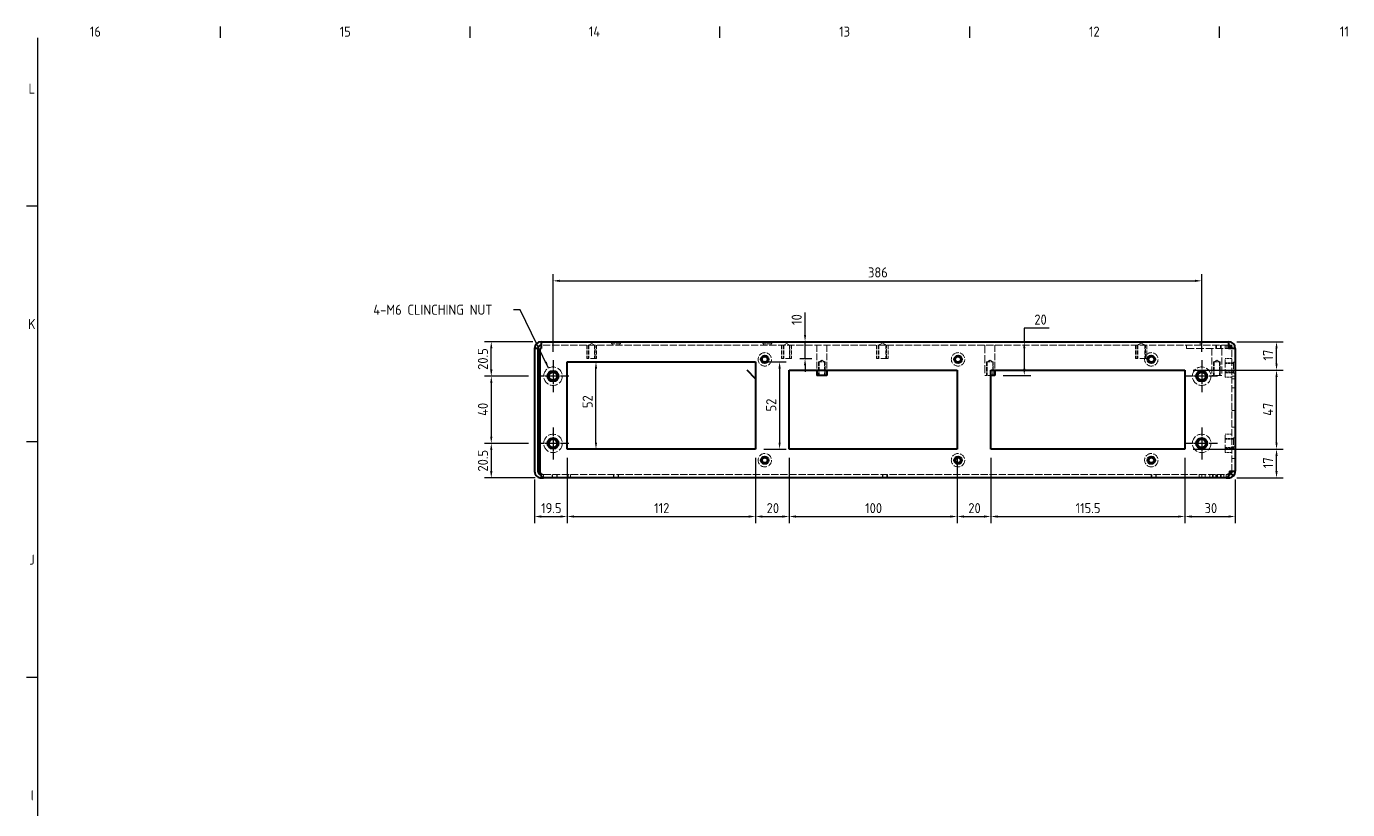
# Model space of a CAD drawing. Header units: millimetres. Extents: x 0 to 2378, y 0 to 1682.
# Drawn here: x 33 to 819, y 1183 to 1649 of the extents above; entities that cross this region are included whole.
import ezdxf

# ---------------------------------------------------------------- set-up
doc = ezdxf.new("R2010")
doc.units = ezdxf.units.MM
doc.header["$LTSCALE"] = 2
doc.linetypes.add('CHAIN', pattern=[0.3543, 0.2362, -0.0295, 0.0591, -0.0295])
doc.linetypes.add('DASHED', pattern=[0.2067, 0.1654, -0.0413])
doc.layers.get('0').update_dxf_attribs({"color": 3, "lineweight": 25})
for name, color, linetype, lineweight in [('가려진 것(ISO)', 2, 'DASHED', 18), ('가시적인 것(ISO)', 3, 'Continuous', 40), ('가시적인 좁은 것(ISO)', 3, 'Continuous', 35), ('경계(ISO)', 7, 'Continuous', 25), ('기호(ISO)', 5, 'Continuous', 25), ('중심 표식(ISO)', 1, 'Continuous', 25), ('치수(ISO)', 2, 'Continuous', 25)]:
    doc.layers.add(name, color=color, linetype=linetype, lineweight=lineweight)
doc.styles.add('문자 텍스트_PSTEK_POSCO', font='isocp.shx')
doc.styles.add('치수 텍스트_PSTEK_POSCO', font='isocp.shx')
doc.dimstyles.new('치수_PSTEK_POSCO', dxfattribs={"dimscale": 2, "dimtxt": 3, "dimasz": 2, "dimexe": 2, "dimexo": 2.5, "dimgap": 1, "dimtad": 1, "dimrnd": 1e-08, "dimdsep": 46, "dimtxsty": '치수 텍스트_PSTEK_POSCO', "dimcen": 0.09, "dimdle": 10, "dimclrd": 7, "dimclre": 7, "dimclrt": 2, "dimadec": 1, "dimazin": 2, "dimtfac": 1, "dimtmove": 0, "dimatfit": 3, "dimfxl": 0, "dimtolj": 1, "dimlwd": -1, "dimlwe": -1, "dimarcsym": 0})
doc.dimstyles.new('치수_PSTEK_POSCO$7', dxfattribs={"dimscale": 2, "dimtxt": 3, "dimasz": 2, "dimexe": 2, "dimexo": 2.5, "dimgap": 1, "dimtad": 1, "dimrnd": 1e-08, "dimdsep": 46, "dimtxsty": '치수 텍스트_PSTEK_POSCO', "dimcen": 0.09, "dimdle": 10, "dimclrd": 7, "dimclre": 7, "dimclrt": 2, "dimadec": 1, "dimazin": 2, "dimtfac": 1, "dimtmove": 0, "dimatfit": 3, "dimfxl": 0, "dimtolj": 1, "dimlwd": -1, "dimlwe": -1, "dimarcsym": 0})

# ---------------------------------------------------------------- blocks, each defined once
blk = doc.blocks.new('경계 Default Border')
at = {"layer": '경계(ISO)'}
for p, q in [((74.31, 821), (74.31, 824.4)), ((148.63, 821), (148.63, 824.4)), ((222.94, 821), (222.94, 824.4)), ((297.25, 821), (297.25, 824.4)), ((371.56, 821), (371.56, 824.4)), ((20, 770.92), (16.6, 770.92)), ((20, 700.83), (16.6, 700.83)), ((20, 630.75), (16.6, 630.75))]:
    blk.add_line(p, q, dxfattribs=at)
at = {"layer": '경계(ISO)', "flags": 128}
blk.add_lwpolyline([(20, 20), (20, 821)], dxfattribs=at)
at = {"layer": '경계(ISO)', "color": 2, "char_height": 3, "attachment_point": 7, "style": '문자 텍스트_PSTEK_POSCO'}
for s, insert in [('16', (35.47, 821.37)), ('15', (109.79, 821.37)), ('14', (183.93, 821.4)), ('13', (258.41, 821.37)), ('12', (332.72, 821.37)), ('11', (407.37, 821.4)), ('L', (17.24, 804.43)), ('K', (17.08, 734.36)), ('J', (17.43, 664.26)), ('I', (17.91, 594.21))]:
    blk.add_mtext(s, dxfattribs=dict(at, insert=insert))
blk = doc.blocks.new('*D62')
at = {"layer": 'Defpoints', "color": 0}
for p in [(732.56, 1497.45), (346.56, 1450.23), (732.56, 1450.23)]:
    blk.add_point(p, dxfattribs=at)
at = {"layer": '치수(ISO)', "color": 7}
for p, q in [((346.56, 1455.23), (346.56, 1501.45)), ((350.56, 1497.45), (728.56, 1497.45)), ((732.56, 1455.23), (732.56, 1501.45))]:
    blk.add_line(p, q, dxfattribs=at)
for points in [[(350.56, 1498.12), (350.56, 1496.78), (346.56, 1497.45)], [(728.56, 1498.12), (728.56, 1496.78), (732.56, 1497.45)]]:
    blk.add_solid(points, dxfattribs=at)
at = {"layer": '치수(ISO)', "color": 2, "insert": (534.01, 1502.45), "char_height": 6, "attachment_point": 4, "style": '치수 텍스트_PSTEK_POSCO'}
blk.add_mtext('\\A1;386', dxfattribs=at)
blk = doc.blocks.new('*D63')
at = {"layer": 'Defpoints', "color": 0}
for p in [(337.06, 1440.73), (309.82, 1400.73), (337.06, 1400.73)]:
    blk.add_point(p, dxfattribs=at)
at = {"layer": '치수(ISO)', "color": 7}
for p, q in [((332.06, 1440.73), (305.82, 1440.73)), ((309.82, 1436.73), (309.82, 1404.73)), ((332.06, 1400.73), (305.82, 1400.73))]:
    blk.add_line(p, q, dxfattribs=at)
for points in [[(309.15, 1436.73), (310.49, 1436.73), (309.82, 1440.73)], [(309.15, 1404.73), (310.49, 1404.73), (309.82, 1400.73)]]:
    blk.add_solid(points, dxfattribs=at)
at = {"layer": '치수(ISO)', "color": 2, "insert": (304.82, 1417.13), "char_height": 6, "attachment_point": 4, "rotation": 90, "style": '치수 텍스트_PSTEK_POSCO'}
blk.add_mtext('\\A1;40', dxfattribs=at)
blk = doc.blocks.new('*D64')
at = {"layer": 'Defpoints', "color": 0}
for p in [(309.82, 1461.23), (339.56, 1461.23), (337.06, 1440.73)]:
    blk.add_point(p, dxfattribs=at)
at = {"layer": '치수(ISO)', "color": 7}
for p, q in [((334.56, 1461.23), (305.82, 1461.23)), ((309.82, 1444.73), (309.82, 1457.23)), ((332.06, 1440.73), (305.82, 1440.73))]:
    blk.add_line(p, q, dxfattribs=at)
for points in [[(309.15, 1457.23), (310.49, 1457.23), (309.82, 1461.23)], [(309.15, 1444.73), (310.49, 1444.73), (309.82, 1440.73)]]:
    blk.add_solid(points, dxfattribs=at)
at = {"layer": '치수(ISO)', "color": 2, "insert": (304.82, 1444.48), "char_height": 6, "attachment_point": 4, "rotation": 90, "style": '치수 텍스트_PSTEK_POSCO'}
blk.add_mtext('\\A1;20.5', dxfattribs=at)
blk = doc.blocks.new('*D65')
at = {"layer": 'Defpoints', "color": 0}
for p in [(337.06, 1400.73), (309.82, 1380.23), (340.98, 1380.23)]:
    blk.add_point(p, dxfattribs=at)
at = {"layer": '치수(ISO)', "color": 7}
for p, q in [((332.06, 1400.73), (305.82, 1400.73)), ((309.82, 1396.73), (309.82, 1384.23)), ((335.98, 1380.23), (305.82, 1380.23))]:
    blk.add_line(p, q, dxfattribs=at)
for points in [[(309.15, 1396.73), (310.49, 1396.73), (309.82, 1400.73)], [(309.15, 1384.23), (310.49, 1384.23), (309.82, 1380.23)]]:
    blk.add_solid(points, dxfattribs=at)
at = {"layer": '치수(ISO)', "color": 2, "insert": (304.82, 1383.98), "char_height": 6, "attachment_point": 4, "rotation": 90, "style": '치수 텍스트_PSTEK_POSCO'}
blk.add_mtext('\\A1;20.5', dxfattribs=at)
blk = doc.blocks.new('*D121')
at = {"layer": 'Defpoints', "color": 0}
for p in [(355.06, 1449.23), (372.12, 1449.23), (355.06, 1397.23)]:
    blk.add_point(p, dxfattribs=at)
at = {"layer": '치수(ISO)', "color": 7}
blk.add_line((372.12, 1401.23), (372.12, 1445.23), dxfattribs=at)
for points in [[(371.45, 1445.23), (372.78, 1445.23), (372.12, 1449.23)], [(371.45, 1401.23), (372.78, 1401.23), (372.12, 1397.23)]]:
    blk.add_solid(points, dxfattribs=at)
at = {"layer": '치수(ISO)', "color": 2, "insert": (367.12, 1421.75), "char_height": 6, "attachment_point": 4, "rotation": 90, "style": '치수 텍스트_PSTEK_POSCO'}
blk.add_mtext('\\A1;52', dxfattribs=at)
blk = doc.blocks.new('*D122')
at = {"layer": 'Defpoints', "color": 0}
for p in [(638.09, 1461.23), (609.51, 1441.23), (626.98, 1441.23)]:
    blk.add_point(p, dxfattribs=at)
at = {"layer": '치수(ISO)', "color": 7}
for p, q in [((641.74, 1469.39), (626.98, 1469.39)), ((626.98, 1469.39), (626.98, 1461.23)), ((626.98, 1457.23), (626.98, 1445.23)), ((614.51, 1441.23), (630.98, 1441.23))]:
    blk.add_line(p, q, dxfattribs=at)
for points in [[(626.31, 1457.23), (627.65, 1457.23), (626.98, 1461.23)], [(626.31, 1445.23), (627.65, 1445.23), (626.98, 1441.23)]]:
    blk.add_solid(points, dxfattribs=at)
at = {"layer": '치수(ISO)', "color": 2, "insert": (632.98, 1474.39), "char_height": 6, "attachment_point": 4, "style": '치수 텍스트_PSTEK_POSCO'}
blk.add_mtext('\\A1;20', dxfattribs=at)
blk = doc.blocks.new('*D123')
at = {"layer": 'Defpoints', "color": 0}
for p in [(496.54, 1461.23), (501.01, 1461.23), (488.51, 1451.23)]:
    blk.add_point(p, dxfattribs=at)
at = {"layer": '치수(ISO)', "color": 7}
for p, q in [((496.54, 1465.23), (496.54, 1478.64)), ((496.54, 1451.23), (496.54, 1461.23)), ((493.51, 1451.23), (500.54, 1451.23)), ((496.54, 1447.23), (496.54, 1443.23))]:
    blk.add_line(p, q, dxfattribs=at)
for points in [[(495.87, 1465.23), (497.2, 1465.23), (496.54, 1461.23)], [(495.87, 1447.23), (497.2, 1447.23), (496.54, 1451.23)]]:
    blk.add_solid(points, dxfattribs=at)
at = {"layer": '치수(ISO)', "color": 2, "insert": (491.54, 1471.23), "char_height": 6, "attachment_point": 4, "rotation": 90, "style": '치수 텍스트_PSTEK_POSCO'}
blk.add_mtext('\\A1;10', dxfattribs=at)
blk = doc.blocks.new('*D156')
at = {"layer": 'Defpoints', "color": 0}
for p in [(467.06, 1449.23), (467.06, 1397.23), (481.38, 1397.23)]:
    blk.add_point(p, dxfattribs=at)
at = {"layer": '치수(ISO)', "color": 7}
for p, q in [((472.06, 1449.23), (485.38, 1449.23)), ((481.38, 1445.23), (481.38, 1401.23)), ((472.06, 1397.23), (485.38, 1397.23))]:
    blk.add_line(p, q, dxfattribs=at)
for points in [[(480.71, 1445.23), (482.04, 1445.23), (481.38, 1449.23)], [(480.71, 1401.23), (482.04, 1401.23), (481.38, 1397.23)]]:
    blk.add_solid(points, dxfattribs=at)
at = {"layer": '치수(ISO)', "color": 2, "insert": (476.38, 1419.75), "char_height": 6, "attachment_point": 4, "rotation": 90, "style": '치수 텍스트_PSTEK_POSCO'}
blk.add_mtext('\\A1;52', dxfattribs=at)
blk = doc.blocks.new('*D157')
at = {"layer": 'Defpoints', "color": 0}
for p in [(355.06, 1397.23), (335.56, 1384.23), (355.06, 1357.23)]:
    blk.add_point(p, dxfattribs=at)
at = {"layer": '치수(ISO)', "color": 7}
for p, q in [((355.06, 1392.23), (355.06, 1353.23)), ((335.56, 1379.23), (335.56, 1353.23)), ((339.56, 1357.23), (351.06, 1357.23))]:
    blk.add_line(p, q, dxfattribs=at)
for points in [[(339.56, 1357.9), (339.56, 1356.57), (335.56, 1357.23)], [(351.06, 1357.9), (351.06, 1356.57), (355.06, 1357.23)]]:
    blk.add_solid(points, dxfattribs=at)
at = {"layer": '치수(ISO)', "color": 2, "insert": (339.46, 1362.23), "char_height": 6, "attachment_point": 4, "style": '치수 텍스트_PSTEK_POSCO'}
blk.add_mtext('\\A1;19.5', dxfattribs=at)
blk = doc.blocks.new('*D158')
at = {"layer": 'Defpoints', "color": 0}
for p in [(355.06, 1397.23), (467.06, 1397.23), (467.06, 1357.23)]:
    blk.add_point(p, dxfattribs=at)
at = {"layer": '치수(ISO)', "color": 7}
for p, q in [((355.06, 1392.23), (355.06, 1353.23)), ((467.06, 1392.23), (467.06, 1353.23)), ((359.06, 1357.23), (463.06, 1357.23))]:
    blk.add_line(p, q, dxfattribs=at)
for points in [[(359.06, 1357.9), (359.06, 1356.57), (355.06, 1357.23)], [(463.06, 1357.9), (463.06, 1356.57), (467.06, 1357.23)]]:
    blk.add_solid(points, dxfattribs=at)
at = {"layer": '치수(ISO)', "color": 2, "insert": (406.7, 1362.23), "char_height": 6, "attachment_point": 4, "style": '치수 텍스트_PSTEK_POSCO'}
blk.add_mtext('\\A1;112', dxfattribs=at)
blk = doc.blocks.new('*D159')
at = {"layer": 'Defpoints', "color": 0}
for p in [(467.06, 1397.23), (487.06, 1397.23), (487.06, 1357.23)]:
    blk.add_point(p, dxfattribs=at)
at = {"layer": '치수(ISO)', "color": 7}
for p, q in [((467.06, 1392.23), (467.06, 1353.23)), ((487.06, 1392.23), (487.06, 1353.23)), ((471.06, 1357.23), (483.06, 1357.23))]:
    blk.add_line(p, q, dxfattribs=at)
for points in [[(471.06, 1357.9), (471.06, 1356.57), (467.06, 1357.23)], [(483.06, 1357.9), (483.06, 1356.57), (487.06, 1357.23)]]:
    blk.add_solid(points, dxfattribs=at)
at = {"layer": '치수(ISO)', "color": 2, "insert": (473.7, 1362.23), "char_height": 6, "attachment_point": 4, "style": '치수 텍스트_PSTEK_POSCO'}
blk.add_mtext('\\A1;20', dxfattribs=at)
blk = doc.blocks.new('*D160')
at = {"layer": 'Defpoints', "color": 0}
for p in [(487.06, 1397.23), (587.06, 1397.23), (587.06, 1357.23)]:
    blk.add_point(p, dxfattribs=at)
at = {"layer": '치수(ISO)', "color": 7}
for p, q in [((487.06, 1392.23), (487.06, 1353.23)), ((587.06, 1392.23), (587.06, 1353.23)), ((491.06, 1357.23), (583.06, 1357.23))]:
    blk.add_line(p, q, dxfattribs=at)
for points in [[(491.06, 1357.9), (491.06, 1356.57), (487.06, 1357.23)], [(583.06, 1357.9), (583.06, 1356.57), (587.06, 1357.23)]]:
    blk.add_solid(points, dxfattribs=at)
at = {"layer": '치수(ISO)', "color": 2, "insert": (532.28, 1362.23), "char_height": 6, "attachment_point": 4, "style": '치수 텍스트_PSTEK_POSCO'}
blk.add_mtext('\\A1;100', dxfattribs=at)
blk = doc.blocks.new('*D161')
at = {"layer": 'Defpoints', "color": 0}
for p in [(587.06, 1397.23), (607.06, 1397.23), (607.06, 1357.23)]:
    blk.add_point(p, dxfattribs=at)
at = {"layer": '치수(ISO)', "color": 7}
for p, q in [((587.06, 1392.23), (587.06, 1353.23)), ((607.06, 1392.23), (607.06, 1353.23)), ((591.06, 1357.23), (603.06, 1357.23))]:
    blk.add_line(p, q, dxfattribs=at)
for points in [[(591.06, 1357.9), (591.06, 1356.57), (587.06, 1357.23)], [(603.06, 1357.9), (603.06, 1356.57), (607.06, 1357.23)]]:
    blk.add_solid(points, dxfattribs=at)
at = {"layer": '치수(ISO)', "color": 2, "insert": (593.7, 1362.23), "char_height": 6, "attachment_point": 4, "style": '치수 텍스트_PSTEK_POSCO'}
blk.add_mtext('\\A1;20', dxfattribs=at)
blk = doc.blocks.new('*D162')
at = {"layer": 'Defpoints', "color": 0}
for p in [(607.06, 1397.23), (722.56, 1397.23), (722.56, 1357.23)]:
    blk.add_point(p, dxfattribs=at)
at = {"layer": '치수(ISO)', "color": 7}
for p, q in [((607.06, 1392.23), (607.06, 1353.23)), ((722.56, 1392.23), (722.56, 1353.23)), ((611.06, 1357.23), (718.56, 1357.23))]:
    blk.add_line(p, q, dxfattribs=at)
for points in [[(611.06, 1357.9), (611.06, 1356.57), (607.06, 1357.23)], [(718.56, 1357.9), (718.56, 1356.57), (722.56, 1357.23)]]:
    blk.add_solid(points, dxfattribs=at)
at = {"layer": '치수(ISO)', "color": 2, "insert": (657.51, 1362.23), "char_height": 6, "attachment_point": 4, "style": '치수 텍스트_PSTEK_POSCO'}
blk.add_mtext('\\A1;115.5', dxfattribs=at)
blk = doc.blocks.new('*D163')
at = {"layer": 'Defpoints', "color": 0}
for p in [(722.56, 1397.23), (752.56, 1384.23), (752.56, 1357.23)]:
    blk.add_point(p, dxfattribs=at)
at = {"layer": '치수(ISO)', "color": 7}
for p, q in [((722.56, 1392.23), (722.56, 1353.23)), ((752.56, 1379.23), (752.56, 1353.23)), ((726.56, 1357.23), (748.56, 1357.23))]:
    blk.add_line(p, q, dxfattribs=at)
for points in [[(726.56, 1357.9), (726.56, 1356.57), (722.56, 1357.23)], [(748.56, 1357.9), (748.56, 1356.57), (752.56, 1357.23)]]:
    blk.add_solid(points, dxfattribs=at)
at = {"layer": '치수(ISO)', "color": 2, "insert": (734.28, 1362.23), "char_height": 6, "attachment_point": 4, "style": '치수 텍스트_PSTEK_POSCO'}
blk.add_mtext('\\A1;30', dxfattribs=at)
blk = doc.blocks.new('*D164')
at = {"layer": 'Defpoints', "color": 0}
for p in [(722.56, 1397.23), (777.09, 1397.23), (748.56, 1380.23)]:
    blk.add_point(p, dxfattribs=at)
at = {"layer": '치수(ISO)', "color": 7}
for p, q in [((727.56, 1397.23), (781.09, 1397.23)), ((777.09, 1384.23), (777.09, 1393.23)), ((753.56, 1380.23), (781.09, 1380.23))]:
    blk.add_line(p, q, dxfattribs=at)
for points in [[(776.43, 1393.23), (777.76, 1393.23), (777.09, 1397.23)], [(776.43, 1384.23), (777.76, 1384.23), (777.09, 1380.23)]]:
    blk.add_solid(points, dxfattribs=at)
at = {"layer": '치수(ISO)', "color": 2, "insert": (772.09, 1386.01), "char_height": 6, "attachment_point": 4, "rotation": 90, "style": '치수 텍스트_PSTEK_POSCO'}
blk.add_mtext('\\A1;17', dxfattribs=at)
blk = doc.blocks.new('*D165')
at = {"layer": 'Defpoints', "color": 0}
for p in [(722.56, 1444.23), (777.09, 1444.23), (722.56, 1397.23)]:
    blk.add_point(p, dxfattribs=at)
at = {"layer": '치수(ISO)', "color": 7}
for p, q in [((727.56, 1444.23), (781.09, 1444.23)), ((777.09, 1401.23), (777.09, 1440.23)), ((727.56, 1397.23), (781.09, 1397.23))]:
    blk.add_line(p, q, dxfattribs=at)
for points in [[(776.43, 1440.23), (777.76, 1440.23), (777.09, 1444.23)], [(776.43, 1401.23), (777.76, 1401.23), (777.09, 1397.23)]]:
    blk.add_solid(points, dxfattribs=at)
at = {"layer": '치수(ISO)', "color": 2, "insert": (772.09, 1417.15), "char_height": 6, "attachment_point": 4, "rotation": 90, "style": '치수 텍스트_PSTEK_POSCO'}
blk.add_mtext('\\A1;47', dxfattribs=at)
blk = doc.blocks.new('*D166')
at = {"layer": 'Defpoints', "color": 0}
for p in [(748.56, 1461.23), (777.09, 1461.23), (722.56, 1444.23)]:
    blk.add_point(p, dxfattribs=at)
at = {"layer": '치수(ISO)', "color": 7}
for p, q in [((753.56, 1461.23), (781.09, 1461.23)), ((777.09, 1448.23), (777.09, 1457.23)), ((727.56, 1444.23), (781.09, 1444.23))]:
    blk.add_line(p, q, dxfattribs=at)
for points in [[(776.43, 1457.23), (777.76, 1457.23), (777.09, 1461.23)], [(776.43, 1448.23), (777.76, 1448.23), (777.09, 1444.23)]]:
    blk.add_solid(points, dxfattribs=at)
at = {"layer": '치수(ISO)', "color": 2, "insert": (772.09, 1450.05), "char_height": 6, "attachment_point": 4, "rotation": 90, "style": '치수 텍스트_PSTEK_POSCO'}
blk.add_mtext('\\A1;17', dxfattribs=at)

msp = doc.modelspace()

# ---------------------------------------------------------------- linework, layer by layer
at = {"layer": '가려진 것(ISO)', "ltscale": 13.017849}
msp.add_line((748.562, 1459.233), (339.562, 1459.233), dxfattribs=at)
at = {"layer": '가려진 것(ISO)', "ltscale": 7.618686}
for p, q in [((366.612, 1459.233), (366.612, 1451.233)), ((367.562, 1459.233), (367.562, 1451.233)), ((367.941, 1459.233), (367.941, 1451.233)), ((371.183, 1459.233), (371.183, 1451.233)), ((371.562, 1451.233), (371.562, 1459.233)), ((372.512, 1459.233), (372.512, 1451.233)), ((482.612, 1459.233), (482.612, 1451.233)), ((483.562, 1459.233), (483.562, 1451.233)), ((483.941, 1459.233), (483.941, 1451.233)), ((487.183, 1459.233), (487.183, 1451.233)), ((487.562, 1451.233), (487.562, 1459.233)), ((488.512, 1459.233), (488.512, 1451.233)), ((539.112, 1459.233), (539.112, 1451.233)), ((540.062, 1459.233), (540.062, 1451.233)), ((540.495, 1459.233), (540.495, 1451.233)), ((544.629, 1459.233), (544.629, 1451.233)), ((545.062, 1451.233), (545.062, 1459.233)), ((546.012, 1459.233), (546.012, 1451.233)), ((693.112, 1459.233), (693.112, 1451.233)), ((694.062, 1459.233), (694.062, 1451.233)), ((694.495, 1459.233), (694.495, 1451.233)), ((698.629, 1459.233), (698.629, 1451.233)), ((699.062, 1451.233), (699.062, 1459.233)), ((700.012, 1459.233), (700.012, 1451.233)), ((504.562, 1449.233), (504.562, 1441.233)), ((504.941, 1449.233), (504.941, 1441.233)), ((508.183, 1449.233), (508.183, 1441.233)), ((508.562, 1441.233), (508.562, 1449.233)), ((604.562, 1449.233), (604.562, 1441.233)), ((604.941, 1449.233), (604.941, 1441.233)), ((608.183, 1449.233), (608.183, 1441.233)), ((608.562, 1441.233), (608.562, 1449.233)), ((739.562, 1449.233), (739.562, 1441.233)), ((739.941, 1449.233), (739.941, 1441.233)), ((743.183, 1449.233), (743.183, 1441.233)), ((743.562, 1441.233), (743.562, 1449.233))]:
    msp.add_line(p, q, dxfattribs=at)
at = {"layer": '가려진 것(ISO)', "ltscale": 1.800898}
for p, q in [((369.562, 1460.207), (367.941, 1459.233)), ((369.562, 1460.207), (371.183, 1459.233)), ((485.562, 1460.207), (483.941, 1459.233)), ((485.562, 1460.207), (487.183, 1459.233)), ((506.562, 1450.207), (504.941, 1449.233)), ((506.562, 1450.207), (508.183, 1449.233)), ((606.562, 1450.207), (604.941, 1449.233)), ((606.562, 1450.207), (608.183, 1449.233)), ((741.562, 1450.207), (739.941, 1449.233)), ((741.562, 1450.207), (743.183, 1449.233))]:
    msp.add_line(p, q, dxfattribs=at)
at = {"layer": '가려진 것(ISO)', "ltscale": 1.68343}
for p, q in [((381.812, 1459.983), (380.562, 1461.233)), ((386.312, 1459.983), (387.562, 1461.233)), ((471.812, 1459.983), (470.562, 1461.233)), ((476.312, 1459.983), (477.562, 1461.233))]:
    msp.add_line(p, q, dxfattribs=at)
at = {"layer": '가려진 것(ISO)', "ltscale": 6.731654}
for p, q in [((386.312, 1459.983), (381.812, 1459.983)), ((476.312, 1459.983), (471.812, 1459.983))]:
    msp.add_line(p, q, dxfattribs=at)
at = {"layer": '가려진 것(ISO)', "ltscale": 0.714161}
for p, q in [((381.812, 1459.983), (381.812, 1459.233)), ((386.312, 1459.983), (386.312, 1459.233)), ((471.812, 1459.983), (471.812, 1459.233)), ((476.312, 1459.983), (476.312, 1459.233))]:
    msp.add_line(p, q, dxfattribs=at)
at = {"layer": '가려진 것(ISO)', "ltscale": 12.094824}
for p, q in [((503.612, 1459.233), (503.612, 1444.233)), ((509.512, 1459.233), (509.512, 1444.233)), ((609.512, 1459.233), (609.512, 1444.233))]:
    msp.add_line(p, q, dxfattribs=at)
at = {"layer": '가려진 것(ISO)', "ltscale": 2.296422}
for p, q in [((542.562, 1460.475), (540.495, 1459.233)), ((542.562, 1460.475), (544.629, 1459.233)), ((696.562, 1460.475), (694.495, 1459.233)), ((696.562, 1460.475), (698.629, 1459.233))]:
    msp.add_line(p, q, dxfattribs=at)
at = {"layer": '가려진 것(ISO)', "ltscale": 14.513788}
msp.add_line((603.612, 1459.233), (603.612, 1441.233), dxfattribs=at)
at = {"layer": '가려진 것(ISO)', "ltscale": 1.904597}
for p, q in [((723.562, 1459.233), (723.562, 1457.233)), ((731.562, 1459.233), (731.562, 1461.233)), ((741.062, 1459.233), (741.062, 1457.233)), ((741.333, 1459.233), (741.333, 1457.233)), ((743.792, 1459.233), (743.792, 1457.233)), ((744.062, 1457.233), (744.062, 1459.233)), ((746.562, 1457.233), (746.562, 1459.233)), ((748.562, 1457.233), (746.562, 1457.233)), ((747.562, 1457.233), (747.562, 1459.233)), ((750.562, 1459.233), (750.562, 1457.233)), ((750.562, 1440.733), (752.562, 1440.733)), ((752.562, 1439.233), (750.562, 1439.233)), ((750.562, 1433.733), (752.562, 1433.733)), ((750.562, 1420.383), (752.562, 1420.383)), ((750.562, 1410.383), (752.562, 1410.383)), ((750.562, 1398.733), (752.562, 1398.733)), ((750.562, 1391.733), (752.562, 1391.733)), ((339.562, 1382.233), (340.977, 1382.233)), ((340.977, 1382.233), (340.977, 1380.233)), ((346.062, 1382.233), (346.062, 1380.233)), ((346.333, 1382.233), (346.333, 1380.233)), ((348.792, 1382.233), (348.792, 1380.233)), ((349.062, 1380.233), (349.062, 1382.233)), ((355.562, 1382.233), (355.562, 1380.233)), ((356.977, 1382.233), (356.977, 1380.233)), ((382.562, 1382.233), (382.562, 1380.233)), ((382.833, 1382.233), (382.833, 1380.233)), ((385.292, 1382.233), (385.292, 1380.233)), ((385.562, 1380.233), (385.562, 1382.233)), ((542.562, 1382.233), (542.562, 1380.233)), ((542.833, 1382.233), (542.833, 1380.233)), ((545.292, 1382.233), (545.292, 1380.233)), ((545.562, 1380.233), (545.562, 1382.233)), ((702.562, 1382.233), (702.562, 1380.233)), ((702.833, 1382.233), (702.833, 1380.233)), ((705.292, 1382.233), (705.292, 1380.233)), ((705.562, 1380.233), (705.562, 1382.233)), ((731.148, 1380.233), (731.148, 1382.233)), ((732.562, 1382.233), (732.562, 1380.233)), ((734.562, 1382.233), (734.562, 1380.233)), ((737.312, 1382.233), (737.312, 1380.233)), ((739.062, 1382.233), (739.062, 1380.233)), ((739.333, 1382.233), (739.333, 1380.233)), ((741.062, 1382.233), (741.062, 1380.233)), ((741.333, 1382.233), (741.333, 1380.233)), ((741.562, 1380.233), (741.562, 1382.233)), ((741.792, 1382.233), (741.792, 1380.233)), ((742.062, 1380.233), (742.062, 1382.233)), ((743.792, 1382.233), (743.792, 1380.233)), ((744.062, 1380.233), (744.062, 1382.233)), ((745.812, 1382.233), (745.812, 1380.233)), ((748.562, 1382.233), (747.148, 1382.233)), ((747.148, 1382.233), (747.148, 1380.233))]:
    msp.add_line(p, q, dxfattribs=at)
at = {"layer": '가려진 것(ISO)', "ltscale": 13.909047}
msp.add_line((723.562, 1457.233), (746.562, 1457.233), dxfattribs=at)
at = {"layer": '가려진 것(ISO)', "ltscale": 12.901145}
for p, q in [((738.612, 1457.233), (738.612, 1441.233)), ((744.512, 1457.233), (744.512, 1441.233))]:
    msp.add_line(p, q, dxfattribs=at)
at = {"layer": '가려진 것(ISO)', "ltscale": 0.952248}
for p, q in [((748.562, 1459.233), (749.562, 1459.233)), ((749.562, 1459.233), (750.562, 1459.233)), ((751.562, 1448.983), (752.562, 1448.983)), ((751.562, 1442.483), (752.562, 1442.483)), ((751.562, 1403.983), (752.562, 1403.983)), ((751.562, 1397.483), (752.562, 1397.483))]:
    msp.add_line(p, q, dxfattribs=at)
at = {"layer": '가려진 것(ISO)', "ltscale": 0.255081}
msp.add_line((749.562, 1458.965), (749.562, 1459.233), dxfattribs=at)
at = {"layer": '가려진 것(ISO)', "ltscale": 12.613173}
msp.add_line((750.562, 1384.233), (750.562, 1457.233), dxfattribs=at)
at = {"layer": '가려진 것(ISO)', "ltscale": 11.209118}
for p, q in [((372.512, 1451.233), (366.612, 1451.233)), ((488.512, 1451.233), (482.612, 1451.233)), ((744.512, 1441.233), (738.612, 1441.233))]:
    msp.add_line(p, q, dxfattribs=at)
at = {"layer": '가려진 것(ISO)', "ltscale": 5.983681}
for p, q in [((504.562, 1449.233), (508.562, 1449.233)), ((604.562, 1449.233), (608.562, 1449.233)), ((739.562, 1449.233), (743.562, 1449.233))]:
    msp.add_line(p, q, dxfattribs=at)
at = {"layer": '가려진 것(ISO)', "ltscale": 13.108968}
for p, q in [((546.012, 1451.233), (539.112, 1451.233)), ((700.012, 1451.233), (693.112, 1451.233))]:
    msp.add_line(p, q, dxfattribs=at)
at = {"layer": '가려진 것(ISO)', "ltscale": 13.932237}
for p, q in [((746.562, 1440.233), (746.562, 1451.233)), ((746.562, 1395.233), (746.562, 1406.233))]:
    msp.add_line(p, q, dxfattribs=at)
at = {"layer": '가려진 것(ISO)', "ltscale": 3.809293}
for p, q in [((750.562, 1451.233), (746.562, 1451.233)), ((750.562, 1440.233), (746.562, 1440.233)), ((750.562, 1406.233), (746.562, 1406.233)), ((750.562, 1395.233), (746.562, 1395.233))]:
    msp.add_line(p, q, dxfattribs=at)
at = {"layer": '가려진 것(ISO)', "ltscale": 4.761642}
for p, q in [((751.562, 1448.733), (746.562, 1448.733)), ((751.562, 1448.192), (746.562, 1448.192)), ((751.562, 1443.275), (746.562, 1443.275)), ((746.562, 1442.733), (751.562, 1442.733)), ((751.562, 1403.733), (746.562, 1403.733)), ((751.562, 1403.192), (746.562, 1403.192)), ((751.562, 1398.275), (746.562, 1398.275)), ((746.562, 1397.733), (751.562, 1397.733))]:
    msp.add_line(p, q, dxfattribs=at)
at = {"layer": '가려진 것(ISO)', "ltscale": 12.349028}
for p, q in [((751.562, 1448.983), (751.562, 1442.483)), ((751.562, 1403.983), (751.562, 1397.483))]:
    msp.add_line(p, q, dxfattribs=at)
at = {"layer": '가려진 것(ISO)', "ltscale": 4.891422}
msp.add_line((607.062, 1441.233), (603.612, 1441.233), dxfattribs=at)
at = {"layer": '가려진 것(ISO)', "ltscale": 0.788851}
for p, q in [((339.562, 1382.233), (339.562, 1381.405)), ((748.562, 1382.233), (748.562, 1381.405))]:
    msp.add_line(p, q, dxfattribs=at)
at = {"layer": '가려진 것(ISO)', "ltscale": 13.100196}
msp.add_line((340.977, 1382.233), (747.148, 1382.233), dxfattribs=at)
at = {"layer": '가려진 것(ISO)', "ltscale": 12.159042}
for centre in [(472.562, 1450.733), (587.562, 1450.733), (702.562, 1450.733), (472.562, 1390.733), (587.562, 1390.733), (702.562, 1390.733)]:
    msp.add_circle(centre, 4, dxfattribs=at)
at = {"layer": '가려진 것(ISO)', "ltscale": 13.932237}
for centre in [(346.562, 1440.733), (732.562, 1440.733), (346.562, 1400.733), (732.562, 1400.733)]:
    msp.add_circle(centre, 5.5, dxfattribs=at)
at = {"layer": '가려진 것(ISO)', "ltscale": 3.638059}
for centre, start, end in [((340.977, 1384.233), 180, 270), ((747.148, 1384.233), 270, 0)]:
    msp.add_arc(centre, 2, start, end, dxfattribs=at)
at = {"layer": '가려진 것(ISO)', "ltscale": 0.439225}
for centre, start, end in [((339.562, 1384.233), 260.634461, 270), ((748.562, 1384.233), 270, 279.365539)]:
    msp.add_arc(centre, 2, start, end, dxfattribs=at)
at = {"layer": '가시적인 것(ISO)'}
for p, q in [((335.562, 1457.233), (335.562, 1384.233)), ((337.562, 1457.233), (335.562, 1457.233)), ((337.562, 1457.233), (337.562, 1384.233)), ((338.977, 1457.233), (339.562, 1457.233)), ((338.977, 1384.233), (338.977, 1457.233)), ((339.562, 1461.233), (748.562, 1461.233)), ((339.562, 1461.233), (339.562, 1457.233)), ((748.562, 1461.233), (748.562, 1457.233)), ((752.562, 1457.233), (748.562, 1457.233)), ((749.562, 1458.965), (749.562, 1457.233)), ((752.562, 1457.233), (752.562, 1384.233)), ((355.062, 1397.233), (355.062, 1449.233)), ((355.062, 1449.233), (467.062, 1449.233)), ((467.062, 1449.233), (467.062, 1397.233)), ((467.062, 1439.233), (462.062, 1444.233)), ((487.062, 1397.233), (487.062, 1444.233)), ((487.062, 1444.233), (587.062, 1444.233)), ((503.612, 1444.233), (503.612, 1441.233)), ((509.512, 1441.233), (503.612, 1441.233)), ((509.512, 1444.233), (509.512, 1441.233)), ((587.062, 1444.233), (587.062, 1397.233)), ((607.062, 1444.233), (722.562, 1444.233)), ((607.062, 1397.233), (607.062, 1444.233)), ((609.512, 1441.233), (607.062, 1441.233)), ((609.512, 1444.233), (609.512, 1441.233)), ((722.562, 1444.233), (722.562, 1397.233)), ((467.062, 1397.233), (355.062, 1397.233)), ((587.062, 1397.233), (487.062, 1397.233)), ((722.562, 1397.233), (607.062, 1397.233)), ((749.148, 1384.233), (752.562, 1384.233)), ((339.562, 1381.405), (339.562, 1380.233)), ((339.562, 1380.233), (340.977, 1380.233)), ((747.148, 1380.233), (340.977, 1380.233)), ((747.148, 1380.233), (748.562, 1380.233)), ((748.562, 1381.405), (748.562, 1380.233))]:
    msp.add_line(p, q, dxfattribs=at)
for centre, radius in [((472.562, 1450.733), 2.25), ((472.562, 1450.733), 1.621), ((587.562, 1450.733), 2.25), ((587.562, 1450.733), 1.621), ((702.562, 1450.733), 2.25), ((702.562, 1450.733), 1.621), ((346.562, 1440.733), 3.25), ((346.562, 1440.733), 2.458), ((732.562, 1440.733), 3.25), ((732.562, 1440.733), 2.458), ((346.562, 1400.733), 3.25), ((346.562, 1400.733), 2.458), ((732.562, 1400.733), 3.25), ((732.562, 1400.733), 2.458), ((472.562, 1390.733), 2.25), ((472.562, 1390.733), 1.621), ((587.562, 1390.733), 2.25), ((587.562, 1390.733), 1.621), ((702.562, 1390.733), 2.25), ((702.562, 1390.733), 1.621)]:
    msp.add_circle(centre, radius, dxfattribs=at)
for centre, radius, start, end in [((339.562, 1457.233), 4, 90, 180), ((339.562, 1457.233), 2, 90, 180), ((748.562, 1457.233), 4, 0, 90), ((748.562, 1457.233), 2, 0, 90), ((339.562, 1384.233), 2, 180, 260.634461), ((748.562, 1384.233), 2, 315, 0), ((748.562, 1384.233), 4, 315, 0), ((748.562, 1384.233), 2, 279.365539, 315)]:
    msp.add_arc(centre, radius, start, end, dxfattribs=at)
for points, knots in [([(335.562, 1384.233), (335.562, 1382.979), (336.193, 1381.739), (337.207, 1381.001), (337.886, 1380.506), (338.723, 1380.233), (339.562, 1380.233)], [0, 0, 0, 0, 0.9411413, 0.9411413, 0.9411413, 1.5707963, 1.5707963, 1.5707963, 1.5707963]), ([(340.977, 1380.233), (340.349, 1380.233), (339.73, 1380.864), (339.36, 1381.878), (339.113, 1382.557), (338.977, 1383.394), (338.977, 1384.233)], [-1.5707963, -1.5707963, -1.5707963, -1.5707963, -0.629655, -0.629655, -0.629655, 0, 0, 0, 0]), ([(749.148, 1384.233), (749.148, 1382.979), (748.833, 1381.739), (748.326, 1381.001), (747.987, 1380.506), (747.568, 1380.233), (747.148, 1380.233)], [0, 0, 0, 0, 0.9411413, 0.9411413, 0.9411413, 1.5707963, 1.5707963, 1.5707963, 1.5707963]), ([(751.391, 1381.405), (751.155, 1381.641), (750.919, 1381.876), (750.448, 1382.348), (750.212, 1382.584), (749.977, 1382.819)], [0, 0, 0, 0, 0.1, 0.1, 0.2, 0.2, 0.2, 0.2])]:
    msp.add_open_spline(points, degree=3, knots=knots, dxfattribs=at)
msp.add_open_spline([(748.562, 1380.233), (749.61, 1380.233), (750.65, 1380.665), (751.391, 1381.405)], degree=3, dxfattribs=at)
at = {"layer": '가시적인 좁은 것(ISO)'}
for centre, radius in [((472.562, 1450.733), 2), ((587.562, 1450.733), 2), ((702.562, 1450.733), 2), ((346.562, 1440.733), 3), ((732.562, 1440.733), 3), ((346.562, 1400.733), 3), ((732.562, 1400.733), 3), ((472.562, 1390.733), 2), ((587.562, 1390.733), 2), ((702.562, 1390.733), 2)]:
    msp.add_arc(centre, radius, 100, 10, dxfattribs=at)
at = {"layer": '중심 표식(ISO)', "linetype": 'CHAIN', "ltscale": 10.556371}
for p, q in [((346.562, 1450.233), (346.562, 1431.233)), ((732.562, 1450.233), (732.562, 1431.233)), ((356.062, 1440.733), (337.062, 1440.733)), ((742.062, 1440.733), (723.062, 1440.733)), ((346.562, 1410.233), (346.562, 1391.233)), ((732.562, 1410.233), (732.562, 1391.233)), ((356.062, 1400.733), (337.062, 1400.733)), ((742.062, 1400.733), (723.062, 1400.733))]:
    msp.add_line(p, q, dxfattribs=at)

# ---------------------------------------------------------------- block references
at = {"xscale": 2, "yscale": 2, "zscale": 2}
msp.add_blockref('경계 Default Border', (0, 0), dxfattribs=at)

# ---------------------------------------------------------------- texts
at = {"layer": '기호(ISO)', "color": 2, "insert": (239.626, 1480.24), "char_height": 6, "width": 81.354, "attachment_point": 4, "style": '치수 텍스트_PSTEK_POSCO'}
msp.add_mtext('{\\fISOCP|b0|i0;\\H6.0000;4-M6 CLINCHING NUT}', dxfattribs=at)

# ---------------------------------------------------------------- dimensions: what is measured, and where the dimension line sits
at = {"layer": '치수(ISO)', "color": 7}
for base, p1, p2, angle, override, picture, middle in [((732.562, 1497.449), (346.562, 1450.233), (732.562, 1450.233), 180, {"dimdec": 2, "dimtp": 0, "dimtm": 0, "dimtdec": 2, "dimtofl": 0, "dimatfit": 1}, '*D62', (539.562, 1497.449)), ((496.537, 1461.233), (488.512, 1451.233), (501.011, 1461.233), 270, {"dimdec": 2, "dimse2": 1, "dimtp": 0, "dimtm": 0, "dimtdec": 2, "dimtofl": 1, "dimatfit": 1}, '*D123', (496.537, 1473.936)), ((626.981, 1441.233), (638.09, 1461.233), (609.512, 1441.233), 270, {"dimtih": 1, "dimtoh": 1, "dimdec": 2, "dimse1": 1, "dimtp": 0, "dimtm": 0, "dimtdec": 2, "dimtofl": 0, "dimtmove": 1, "dimatfit": 2}, '*D122', (627.298, 1469.387)), ((309.82, 1461.233), (337.062, 1440.733), (339.562, 1461.233), 90, {"dimdec": 2, "dimtp": 0, "dimtm": 0, "dimtdec": 2, "dimtofl": 0, "dimatfit": 1}, '*D64', (309.82, 1450.983)), ((777.093, 1461.233), (722.562, 1444.233), (748.562, 1461.233), 90, {"dimdec": 2, "dimtp": 0, "dimtm": 0, "dimtdec": 2, "dimtofl": 0, "dimatfit": 1}, '*D166', (777.093, 1452.753)), ((372.117, 1449.233), (355.062, 1397.233), (355.062, 1449.233), 90, {"dimdec": 2, "dimse1": 1, "dimse2": 1, "dimtp": 0, "dimtm": 0, "dimtdec": 2, "dimtofl": 0, "dimatfit": 1}, '*D121', (372.117, 1425.233)), ((481.376, 1397.233), (467.062, 1449.233), (467.062, 1397.233), 90, {"dimdec": 2, "dimtp": 0, "dimtm": 0, "dimtdec": 2, "dimtofl": 0, "dimatfit": 1}, '*D156', (481.376, 1423.233)), ((309.82, 1400.733), (337.062, 1440.733), (337.062, 1400.733), 90, {"dimdec": 2, "dimtp": 0, "dimtm": 0, "dimtdec": 2, "dimtofl": 0, "dimatfit": 1}, '*D63', (309.82, 1420.733)), ((777.093, 1444.233), (722.562, 1397.233), (722.562, 1444.233), 90, {"dimdec": 2, "dimtp": 0, "dimtm": 0, "dimtdec": 2, "dimtofl": 0, "dimatfit": 1}, '*D165', (777.093, 1420.753)), ((309.82, 1380.233), (337.062, 1400.733), (340.977, 1380.233), 90, {"dimdec": 2, "dimtp": 0, "dimtm": 0, "dimtdec": 2, "dimtofl": 0, "dimatfit": 1}, '*D65', (309.82, 1390.483)), ((355.062, 1357.233), (335.562, 1384.233), (355.062, 1397.233), 180, {"dimdec": 2, "dimtp": 0, "dimtm": 0, "dimtdec": 2, "dimtofl": 0, "dimatfit": 1}, '*D157', (345.292, 1357.233)), ((467.062, 1357.233), (355.062, 1397.233), (467.062, 1397.233), 180, {"dimdec": 2, "dimtp": 0, "dimtm": 0, "dimtdec": 2, "dimtofl": 0, "dimatfit": 1}, '*D158', (411.082, 1357.233)), ((487.062, 1357.233), (467.062, 1397.233), (487.062, 1397.233), 180, {"dimdec": 2, "dimtp": 0, "dimtm": 0, "dimtdec": 2, "dimtofl": 0, "dimatfit": 1}, '*D159', (477.082, 1357.233)), ((587.062, 1357.233), (487.062, 1397.233), (587.062, 1397.233), 180, {"dimdec": 2, "dimtp": 0, "dimtm": 0, "dimtdec": 2, "dimtofl": 0, "dimatfit": 1}, '*D160', (537.082, 1357.233)), ((607.062, 1357.233), (587.062, 1397.233), (607.062, 1397.233), 180, {"dimdec": 2, "dimtp": 0, "dimtm": 0, "dimtdec": 2, "dimtofl": 0, "dimatfit": 1}, '*D161', (597.082, 1357.233)), ((722.562, 1357.233), (607.062, 1397.233), (722.562, 1397.233), 180, {"dimdec": 2, "dimtp": 0, "dimtm": 0, "dimtdec": 2, "dimtofl": 0, "dimatfit": 1}, '*D162', (664.832, 1357.233)), ((752.562, 1357.233), (722.562, 1397.233), (752.562, 1384.233), 180, {"dimdec": 2, "dimtp": 0, "dimtm": 0, "dimtdec": 2, "dimtofl": 0, "dimatfit": 1}, '*D163', (737.582, 1357.233)), ((777.093, 1397.233), (748.562, 1380.233), (722.562, 1397.233), 90, {"dimdec": 2, "dimtp": 0, "dimtm": 0, "dimtdec": 2, "dimtofl": 0, "dimatfit": 1}, '*D164', (777.093, 1388.713))]:
    dim = msp.add_linear_dim(base=base, p1=p1, p2=p2, angle=angle, dimstyle='치수_PSTEK_POSCO', override=override, dxfattribs=at)
    dim.commit()
    dim.dimension.update_dxf_attribs({"geometry": picture, "text_midpoint": middle, "dimtype": 160})

# ---------------------------------------------------------------- leaders
at = {"layer": '기호(ISO)', "color": 7, "annotation_type": 0, "has_hookline": 1, "hookline_direction": 1, "text_width": 79.429}
msp.add_leader([(343.961, 1445.58), (326.98, 1480.24), (322.98, 1480.24)], dimstyle='치수_PSTEK_POSCO$7', override={"dimtad": 0}, dxfattribs=at)

doc.saveas('drawing.dxf')
